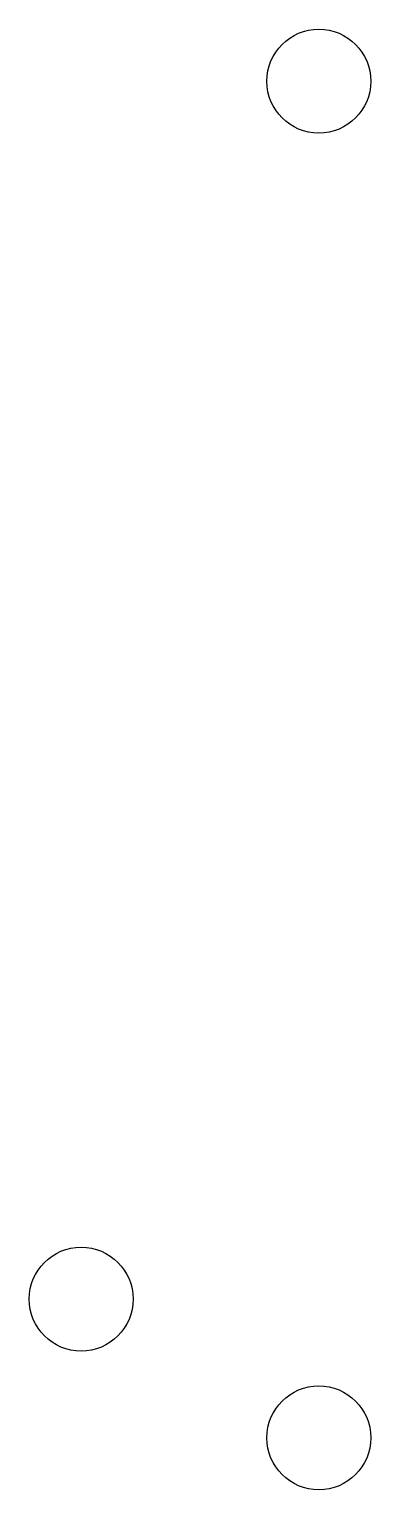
# Model space of a CAD drawing. Header units: millimetres. Extents: x 176.7 to 193.2, y -114.4 to -44.2.
import ezdxf

# ---------------------------------------------------------------- set-up
doc = ezdxf.new("R2010")
doc.units = ezdxf.units.MM

msp = doc.modelspace()

# ---------------------------------------------------------------- linework, layer by layer
for centre in [(190.67, -46.67875), (179.24, -105.23875), (190.67, -111.90625)]:
    msp.add_circle(centre, 2.5)

doc.saveas('drawing.dxf')
